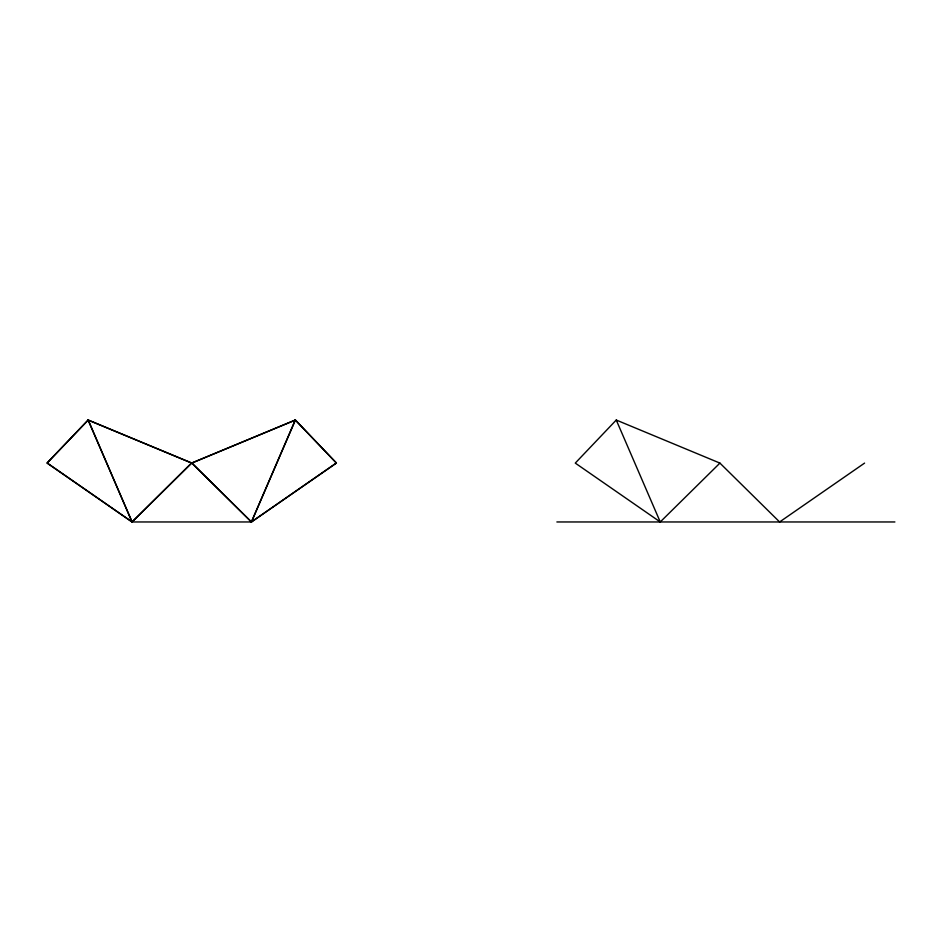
<?xml version="1.0" encoding="UTF-8"?>
<svg xmlns="http://www.w3.org/2000/svg" width="942" height="942" viewBox="0 0 942 942"><rect width="100%" height="100%" fill="white"/><g stroke="black" fill="none" stroke-linecap="round" stroke-linejoin="round"><path stroke-width="1.41" d="M251.432 521.962L295.258 420.038L336.4 462.934L251.432 521.962L132.068 521.962L47.1 463.099L88.077 420.038L191.579 462.934L132.068 521.962L47.1 462.934L88.242 420.038L191.744 463.099L251.432 521.962L336.4 463.099L295.423 420.038L191.921 462.934L251.432 521.962L295.423 420.038M719.923 463.099L616.256 420.038L575.279 463.099L660.248 521.962L719.923 463.099L779.611 521.962L864.579 463.099M88.077 420.038L132.068 521.962L191.744 463.099L295.258 420.038M556.875 521.962L894.9 521.962M616.256 420.038L660.248 521.962M88.242 420.038L132.068 521.962"/></g></svg>
